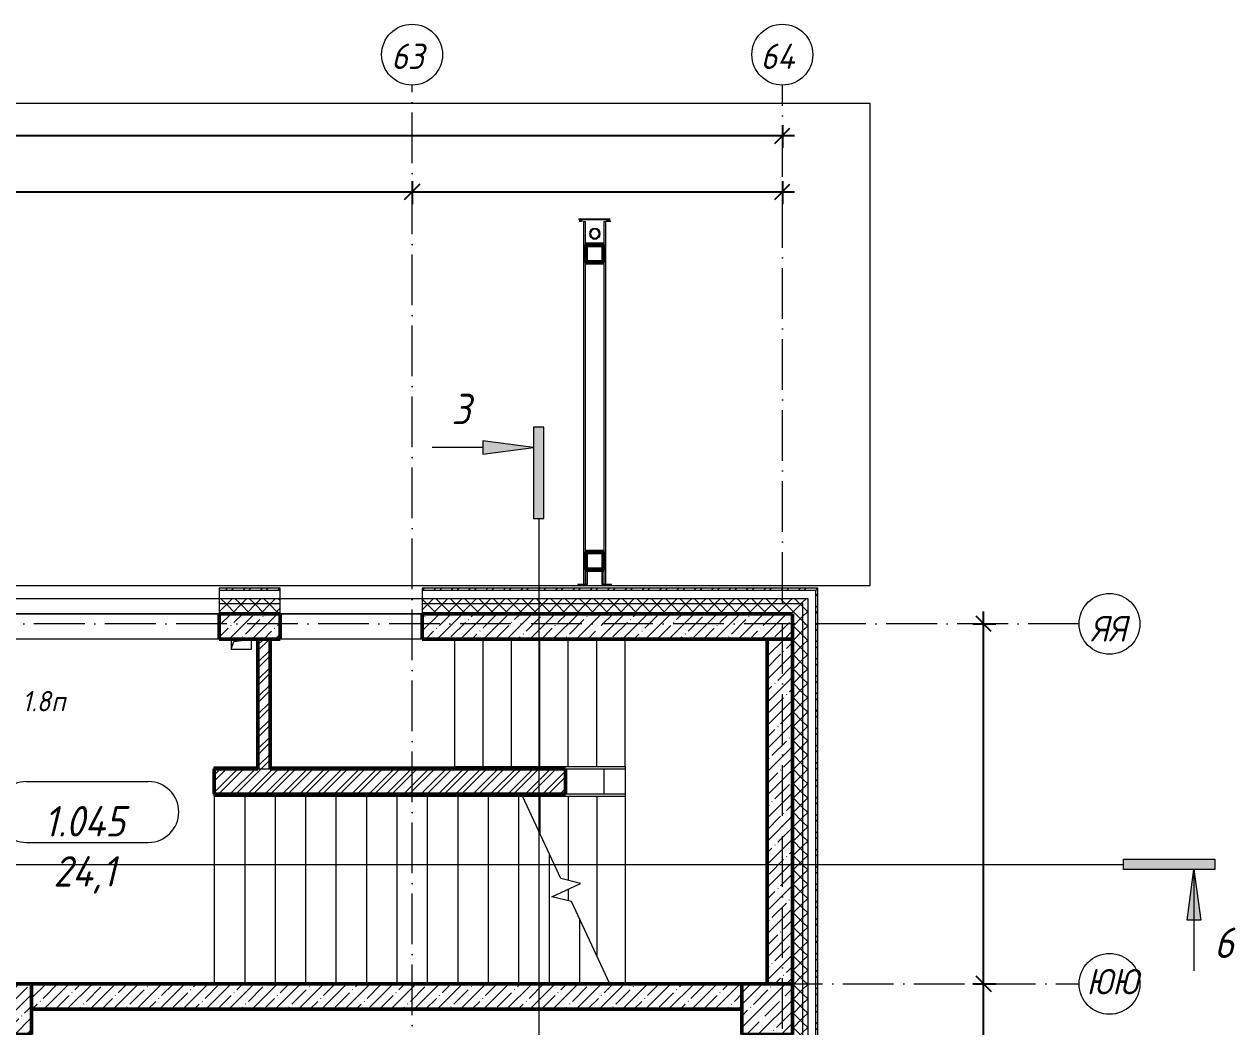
# Model space of a CAD drawing. Header units: millimetres. Extents: x -356862 to 418287, y 0 to 839748.
# Drawn here: x -82838 to -70896, y 540624 to 550509 of the extents above; entities that cross this region are included whole.
import ezdxf

# ---------------------------------------------------------------- set-up
doc = ezdxf.new("R2010")
doc.units = ezdxf.units.MM
doc.linetypes.add('50_200_ШТРИХ_1Т_ш5_п1_п1_', pattern=[700, 500, -100, 0, -100])
for name, color, linetype, lineweight in [('A-____-____-DIMS', 7, 'Continuous', 9), ('A-FLOR-____-OTLN', 7, 'Continuous', 9), ('A-GENM-____-MCUT', 7, 'Continuous', 25), ('A-GENM-____-OTLN', 7, 'Continuous', 9), ('A-GENM-____-OTLN-1', 7, 'Continuous', 25), ('A-GLAZ-____-IDEN', 7, 'Continuous', 9), ('A-WALL-____-MCUT', 7, 'Continuous', 13), ('A-WALL-____-MCUT-1', 7, 'Continuous', 9), ('A-WALL-____-MCUT-2', 7, 'Continuous', 50), ('A-WALL-____-OTLN', 7, 'Continuous', 9), ('A-WALL-____-PATT-1', 7, 'Continuous', 9), ('A-WALL-FNSH-MCUT-1', 7, 'Continuous', 9), ('G-____-____-SYMB', 7, 'Continuous', 9), ('S-BEAM-____-MCUT', 7, 'Continuous', 53), ('S-BEAM-____-OTLN', 7, 'Continuous', 9), ('S-COLS-____-MCUT', 7, 'Continuous', 50), ('S-COLS-____-OTLN', 7, 'Continuous', 9), ('S-GRID-____-IDEN', 7, 'Continuous', 9), ('S-GRID-____-OTLN-1', 7, '50_200_ШТРИХ_1Т_ш5_п1_п1_', 9), ('S-STRS-____-MBND', 7, 'Continuous', 9), ('S-STRS-____-OTLN-1', 7, 'Continuous', 9)]:
    doc.layers.add(name, color=color, linetype=linetype, lineweight=lineweight)
doc.layers.add('A-AREA-IDEN-1', color=7, linetype='Continuous', lineweight=9, true_color=0x000000)
doc.layers.add('G-____-____-SYMB-1', color=9, linetype='Continuous', lineweight=9, true_color=0x808080)
doc.styles.add('ISOCPEUR_I', font='isocpeui.ttf', dxfattribs={"width": 0.9, "height": 2.5})
doc.styles.add('ISOCPEUR_I_10', font='isocpeui.ttf', dxfattribs={"width": 0.9, "height": 180})
doc.styles.add('ISOCPEUR_I_11', font='isocpeui.ttf', dxfattribs={"width": 0.9, "height": 200})
doc.styles.add('ISOCPEUR_I_9', font='isocpeui.ttf', dxfattribs={"width": 0.9, "height": 250})
doc.dimstyles.new('ISO-2_5_0_9К_БОЛЬШОЙ_ОСИ', dxfattribs={"dimscale": 304.8, "dimtxt": 248.995294, "dimasz": 0.492126, "dimexe": 0.393701, "dimexo": 0, "dimgap": 0, "dimtad": 1, "dimdec": 0, "dimzin": 0, "dimdsep": 46, "dimtxsty": 'ISOCPEUR_I', "dimblk1": 'OBLIQUE', "dimblk2": 'OBLIQUE', "dimsah": 1, "dimcen": 0.09, "dimdle": 0.393701, "dimazin": 0, "dimtfac": 1, "dimtdec": 4, "dimtix": 1, "dimtmove": 0, "dimatfit": 3, "dimfxl": 1, "dimtvp": 1, "dimtolj": 1, "dimtzin": 0, "dimarcsym": 2})
doc.dimstyles.new('ISO-2_5_0_9К_БОЛЬШОЙ_ОСИ_2', dxfattribs={"dimscale": 304.8, "dimtxt": 248.995294, "dimasz": 0.492126, "dimexe": 0.393701, "dimexo": 0, "dimgap": 0, "dimtad": 1, "dimdec": 0, "dimzin": 0, "dimdsep": 46, "dimtxsty": 'ISOCPEUR_I_9', "dimblk1": 'OBLIQUE', "dimblk2": 'OBLIQUE', "dimsah": 1, "dimcen": 0.09, "dimdle": 0.393701, "dimazin": 0, "dimtfac": 1, "dimtdec": 4, "dimtix": 1, "dimtmove": 2, "dimatfit": 3, "dimfxl": 1, "dimtvp": 1, "dimtolj": 1, "dimtzin": 0, "dimarcsym": 2})
pattern_1 = [(45, (-176515.07, 459015.94), (-85.53659, 85.53659), []), (45, (-176458.04, 459015.94), (-85.53659, 85.53659), [])]
pattern_2 = [(45, (-176515.07, 459015.94), (-114.04925, 114.04925), []), (45, (-176401.02, 459015.94), (-114.04925, 114.04925), [201.612, -40.322, 3.353, -36.97])]
pattern_3 = [(45, (-176515.07, 459015.94), (-70.71068, 70.71068), []), (135, (-176515.07, 459015.94), (-70.71068, -70.71068), [])]

# ---------------------------------------------------------------- blocks, each defined once
blk = doc.blocks.new('BSC_Колонна _Прямоугольная - 500х500-V126-АР1_План отверстий 1 этажа в осях 1-64_Ю-ЯЯ')
at = {"layer": 'S-COLS-____-OTLN'}
h = blk.add_hatch(dxfattribs=at)
h.set_pattern_fill('FP_137', color=256, style=0, pattern_type=2)
h.set_pattern_definition([(135, (81781.04, -101000), (-114.04925, -114.04925), []), (135, (81781.04, -100885.95), (-114.04925, -114.04925), [201.613, -40.323, 3.353, -36.97])])
h.paths.add_polyline_path([(250, 250), (-250, 250), (-250, -250), (250, -250)], flags=0)
at = {"layer": 'S-COLS-____-MCUT'}
for p, q in [((250, 250), (-250, 250)), ((-250, 250), (-250, -250)), ((250, -250), (250, 250)), ((-250, -250), (250, -250))]:
    blk.add_line(p, q, dxfattribs=at)
blk = doc.blocks.new('BSC_Колонна _Прямоугольная - 500х500-V171-АР1_План отверстий 1 этажа в осях 1-64_Ю-ЯЯ')
at = {"layer": 'S-COLS-____-OTLN'}
h = blk.add_hatch(dxfattribs=at)
h.set_pattern_fill('FP_184', color=256, style=0, pattern_type=2)
h.set_pattern_definition([(135, (81781.04, -93500), (-114.04925, -114.04925), []), (135, (81781.04, -93385.95), (-114.04925, -114.04925), [201.613, -40.323, 3.353, -36.97])])
h.paths.add_polyline_path([(250, 250), (-250, 250), (-250, -250), (250, -250), (250, 162)], flags=0)
at = {"layer": 'S-COLS-____-MCUT'}
for p, q in [((250, 250), (-250, 250)), ((-250, 250), (-250, -250)), ((250, -250), (250, 250)), ((-250, -250), (250, -250))]:
    blk.add_line(p, q, dxfattribs=at)
blk = doc.blocks.new('Каркас несущий 3 - Каркас несущий 1-27570357-АР1_План отверстий 1 этажа в осях 1-64_Ю-ЯЯ')
at = {"layer": 'S-BEAM-____-MCUT'}
for p, q in [((86910, 89322), (86910, 89142)), ((87090, 89322), (86910, 89322)), ((86916, 89316), (87084, 89316)), ((86916, 89148), (86916, 89316)), ((87084, 89316), (87084, 89148)), ((87090, 89142), (87090, 89322)), ((93060, 89322), (93060, 89142)), ((93240, 89322), (93060, 89322)), ((93066, 89316), (93234, 89316)), ((93066, 89148), (93066, 89316)), ((93234, 89316), (93234, 89148)), ((93240, 89142), (93240, 89322)), ((99210, 89322), (99210, 89142)), ((99390, 89322), (99210, 89322)), ((99216, 89316), (99384, 89316)), ((99216, 89148), (99216, 89316)), ((99384, 89316), (99384, 89148)), ((99390, 89142), (99390, 89322)), ((86910, 89142), (87090, 89142)), ((87084, 89148), (86916, 89148)), ((93060, 89142), (93240, 89142)), ((93234, 89148), (93066, 89148)), ((99210, 89142), (99390, 89142)), ((99384, 89148), (99216, 89148)), ((86910, 86292), (86910, 86112)), ((87090, 86292), (86910, 86292)), ((86916, 86286), (87084, 86286)), ((86916, 86118), (86916, 86286)), ((87084, 86286), (87084, 86118)), ((87090, 86112), (87090, 86292)), ((93060, 86292), (93060, 86112)), ((93240, 86292), (93060, 86292)), ((93066, 86286), (93234, 86286)), ((93066, 86118), (93066, 86286)), ((93234, 86286), (93234, 86118)), ((93240, 86112), (93240, 86292)), ((99210, 86292), (99210, 86112)), ((99390, 86292), (99210, 86292)), ((99216, 86286), (99384, 86286)), ((99216, 86118), (99216, 86286)), ((99384, 86286), (99384, 86118)), ((99390, 86112), (99390, 86292)), ((86910, 86112), (87090, 86112)), ((87084, 86118), (86916, 86118)), ((93060, 86112), (93240, 86112)), ((93234, 86118), (93066, 86118)), ((99210, 86112), (99390, 86112)), ((99384, 86118), (99216, 86118))]:
    blk.add_line(p, q, dxfattribs=at)
blk = doc.blocks.new('_Загрузка_Элементы крепления фасадных ламелей1 - _Загрузка_Элементы крепления фасадных ламелей-27570536-АР1_План отверстий 1 этажа в осях 1-64_Ю-ЯЯ')
at = {"layer": 'S-BEAM-____-OTLN'}
for p, q in [((99237, 86109), (99363, 86109)), ((99237, 86107), (99363, 86107)), ((99223, 86099), (99223, 85978)), ((99228, 85978), (99228, 86099)), ((99372, 86099), (99372, 85978)), ((99377, 85978), (99377, 86099)), ((99213, 85969), (99135, 85969)), ((99135, 85969), (99135, 85964)), ((99135, 85964), (99213, 85964)), ((99135, 85964), (99135, 85962)), ((99135, 85962), (99213, 85962)), ((99228, 85977), (99228, 85978)), ((99372, 85978), (99372, 85977)), ((99465, 85969), (99387, 85969)), ((99387, 85964), (99465, 85964)), ((99387, 85962), (99465, 85962)), ((99465, 85964), (99465, 85969)), ((99465, 85962), (99465, 85964))]:
    blk.add_line(p, q, dxfattribs=at)
for centre, radius, start, end in [((99238, 86099), 15, 121.1832, 178.1584), ((99238, 86099), 10, 93.3015, 177.7445), ((99238, 86097), 10, 93.3015, 177.7445), ((99362, 86099), 10, 2.2555, 86.6985), ((99362, 86097), 10, 2.2555, 86.6985), ((99362, 86099), 15, 1.8416, 58.8168), ((99213, 85979), 10, 272.2555, 357.7445), ((99213, 85979), 15, 271.8416, 358.1584), ((99213, 85977), 15, 271.8416, 358.1584), ((99387, 85979), 15, 181.8416, 268.1584), ((99387, 85977), 15, 181.8416, 268.1584), ((99387, 85979), 10, 182.2555, 267.7445)]:
    blk.add_arc(centre, radius, start, end, dxfattribs=at)
blk = doc.blocks.new('Каркас несущий 5 - Каркас несущий 2-27570770-АР1_План отверстий 1 этажа в осях 1-64_Ю-ЯЯ')
at = {"layer": 'S-BEAM-____-OTLN'}
for p, q in [((99190, 89547), (99190, 85969)), ((99190, 89547), (99191, 89547)), ((99191, 89547), (99209, 89547)), ((99209, 89547), (99210, 89547)), ((99210, 85969), (99210, 89547)), ((99390, 89547), (99390, 89322)), ((99390, 89547), (99391, 89547)), ((99391, 89547), (99409, 89547)), ((99409, 89547), (99410, 89547)), ((99410, 85969), (99410, 89547)), ((99390, 89142), (99390, 86292)), ((99390, 86112), (99390, 85969))]:
    blk.add_line(p, q, dxfattribs=at)
blk = doc.blocks.new('Водосточная труба1 - Водосточная труба-27672661-АР1_План отверстий 1 этажа в осях 1-64_Ю-ЯЯ')
at = {"layer": 'A-GENM-____-MCUT'}
for radius, start, end in [(50, 0, 180), (50, 180, 0), (48, 0, 180), (48, 180, 0)]:
    blk.add_arc((66630, 58800), radius, start, end, dxfattribs=at)
blk = doc.blocks.new('AR_Отверстие прямоугольное _в плите_ - AR_Отверстие прямоугольное _в плите_-V226-АР1_План отверстий 1 этажа в осях 1-64_Ю-ЯЯ')
at = {"layer": 'A-GENM-____-OTLN'}
for p, q in [((100, 50), (-100, 50)), ((-100, 50), (-100, -50)), ((-100, -50), (-75, 25)), ((-75, 25), (100, 50)), ((100, -50), (100, 50)), ((-100, -50), (100, -50))]:
    blk.add_line(p, q, dxfattribs=at)
blk = doc.blocks.new('Ось сетки - Круг_Ø6_00__ISO-2_5_0_9K_-25732049-АР1_План отверстий 1 этажа в осях 1-64_Ю-ЯЯ')
at = {"layer": 'S-GRID-____-IDEN'}
blk.add_circle((0, 0), 3, dxfattribs=at)
blk = doc.blocks.new('Разрез - Концевая часть разреза-18266132-АР1_План отверстий 1 этажа в осях 1-64_Ю-ЯЯ')
at = {"layer": 'G-____-____-SYMB'}
for points in [[(0, 0.5), (0, -0.5), (-9, -0.5), (-9, 0.5)], [(-6.29, -5.5), (-7.61, -5.5), (-6.95, -0.5)]]:
    blk.add_hatch(color=256, dxfattribs=at).paths.add_polyline_path(points, flags=0)
for p, q in [((0, 0.5), (-9, 0.5)), ((-9, 0.5), (-9, -0.5)), ((0, -0.5), (0, 0.5)), ((-9, -0.5), (0, -0.5)), ((-6.95, -0.5), (-7.61, -5.5)), ((-6.95, -0.5), (-6.95, -10.5)), ((-6.29, -5.5), (-6.95, -0.5)), ((-7.61, -5.5), (-6.29, -5.5))]:
    blk.add_line(p, q, dxfattribs=at)
blk = doc.blocks.new('Разрез - Заголовок разреза-10218885-АР1_План отверстий 1 этажа в осях 1-64_Ю-ЯЯ')
at = {"layer": 'G-____-____-SYMB'}
for points in [[(0, 0.5), (0, -0.5), (-9, -0.5), (-9, 0.5)], [(-6.34, -5.5), (-7.66, -5.5), (-7, -0.5)]]:
    blk.add_hatch(color=256, dxfattribs=at).paths.add_polyline_path(points, flags=0)
for p, q in [((0, 0.5), (-9, 0.5)), ((-9, 0.5), (-9, -0.5)), ((0, -0.5), (0, 0.5)), ((-9, -0.5), (0, -0.5)), ((-7, -0.5), (-7.66, -5.5)), ((-6.34, -5.5), (-7, -0.5)), ((-7.66, -5.5), (-6.34, -5.5)), ((-7, -5.5), (-7, -10.5))]:
    blk.add_line(p, q, dxfattribs=at)
blk = doc.blocks.new('_Oblique')
at = {"color": 0, "linetype": 'ByBlock', "lineweight": -2}
blk.add_line((-0.5, -0.5), (0.5, 0.5), dxfattribs=at)
blk = doc.blocks.new('*D13461')
at = {"layer": 'A-____-____-DIMS', "color": 0, "lineweight": -2, "transparency": 16777216}
for p, q in [((-83165, 548962), (-83165, 548736)), ((-79015, 548962), (-79015, 548736)), ((-83285, 548856), (-78895, 548856))]:
    blk.add_line(p, q, dxfattribs=at)
at = {"layer": 'Defpoints', "color": 0, "transparency": 16777216}
for p in [(-83165, 548962), (-79015, 548962), (-79015, 548856)]:
    blk.add_point(p, dxfattribs=at)
at = {"layer": 'A-____-____-DIMS', "color": 0, "lineweight": -2, "transparency": 16777216, "xscale": 150, "yscale": 150, "zscale": 150, "rotation": 180}
blk.add_blockref('_Oblique', (-83165, 548856), dxfattribs=at)
at = {"layer": 'A-____-____-DIMS', "color": 0, "lineweight": -2, "transparency": 16777216, "xscale": 150, "yscale": 150, "zscale": 150}
blk.add_blockref('_Oblique', (-79015, 548856), dxfattribs=at)
at = {"layer": 'A-____-____-DIMS', "color": 0, "transparency": 16777216, "insert": (-81090, 548858), "char_height": 2.5, "width": 724, "attachment_point": 5, "style": 'ISOCPEUR_I'}
blk.add_mtext('\\A1;4150', dxfattribs=at)
blk = doc.blocks.new('*D13462')
at = {"layer": 'A-____-____-DIMS', "color": 0, "lineweight": -2, "transparency": 16777216}
for p, q in [((-79015, 548962), (-79015, 548736)), ((-75365, 548962), (-75365, 548736)), ((-79135, 548856), (-75245, 548856))]:
    blk.add_line(p, q, dxfattribs=at)
at = {"layer": 'Defpoints', "color": 0, "transparency": 16777216}
for p in [(-79015, 548962), (-75365, 548962), (-75365, 548856)]:
    blk.add_point(p, dxfattribs=at)
at = {"layer": 'A-____-____-DIMS', "color": 0, "lineweight": -2, "transparency": 16777216, "xscale": 150, "yscale": 150, "zscale": 150, "rotation": 180}
blk.add_blockref('_Oblique', (-79015, 548856), dxfattribs=at)
at = {"layer": 'A-____-____-DIMS', "color": 0, "lineweight": -2, "transparency": 16777216, "xscale": 150, "yscale": 150, "zscale": 150}
blk.add_blockref('_Oblique', (-75365, 548856), dxfattribs=at)
at = {"layer": 'A-____-____-DIMS', "color": 0, "transparency": 16777216, "insert": (-77190, 548858), "char_height": 2.5, "width": 758.48, "attachment_point": 5, "style": 'ISOCPEUR_I'}
blk.add_mtext('\\A1;3650', dxfattribs=at)
blk = doc.blocks.new('*D13463')
at = {"layer": 'A-____-____-DIMS', "color": 0, "lineweight": -2, "transparency": 16777216}
for p, q in [((-178865, 549515), (-178865, 549289)), ((-75365, 549515), (-75365, 549289)), ((-178985, 549409), (-127632, 549409)), ((-75245, 549409), (-126753, 549409))]:
    blk.add_line(p, q, dxfattribs=at)
at = {"layer": 'Defpoints', "color": 0, "transparency": 16777216}
for p in [(-178865, 549515), (-75365, 549515), (-75365, 549409)]:
    blk.add_point(p, dxfattribs=at)
at = {"layer": 'A-____-____-DIMS', "color": 0, "lineweight": -2, "transparency": 16777216, "xscale": 150, "yscale": 150, "zscale": 150, "rotation": 180}
blk.add_blockref('_Oblique', (-178865, 549409), dxfattribs=at)
at = {"layer": 'A-____-____-DIMS', "color": 0, "lineweight": -2, "transparency": 16777216, "xscale": 150, "yscale": 150, "zscale": 150}
blk.add_blockref('_Oblique', (-75365, 549409), dxfattribs=at)
at = {"layer": 'A-____-____-DIMS', "color": 0, "transparency": 16777216, "insert": (-127732, 549735), "char_height": 250, "width": 1080.26, "attachment_point": 1, "line_spacing_factor": 1.149209, "style": 'ISOCPEUR_I_9'}
blk.add_mtext('\\A1;103500', dxfattribs=at)
blk = doc.blocks.new('*D13478')
at = {"layer": 'A-____-____-DIMS', "color": 0, "lineweight": -2, "transparency": 16777216}
for p, q in [((-73381, 534477), (-73381, 541167)), ((-73487, 541047), (-73261, 541047)), ((-73487, 534597), (-73261, 534597))]:
    blk.add_line(p, q, dxfattribs=at)
at = {"layer": 'Defpoints', "color": 0, "transparency": 16777216}
for p in [(-73487, 541047), (-73381, 541047), (-73487, 534597)]:
    blk.add_point(p, dxfattribs=at)
at = {"layer": 'A-____-____-DIMS', "color": 0, "lineweight": -2, "transparency": 16777216, "xscale": 150, "yscale": 150, "zscale": 150}
for p, rotation in [((-73381, 541047), 90), ((-73381, 534597), 270)]:
    blk.add_blockref('_Oblique', p, dxfattribs=dict(at, rotation=rotation))
at = {"layer": 'A-____-____-DIMS', "color": 0, "transparency": 16777216, "insert": (-73382, 537822), "char_height": 2.5, "width": 781.46, "attachment_point": 5, "rotation": 90, "style": 'ISOCPEUR_I'}
blk.add_mtext('\\A1;6450', dxfattribs=at)
blk = doc.blocks.new('*D13479')
at = {"layer": 'A-____-____-DIMS', "color": 0, "lineweight": -2, "transparency": 16777216}
for p, q in [((-73381, 540927), (-73381, 544717)), ((-73487, 544597), (-73261, 544597)), ((-73487, 541047), (-73261, 541047))]:
    blk.add_line(p, q, dxfattribs=at)
at = {"layer": 'Defpoints', "color": 0, "transparency": 16777216}
for p in [(-73487, 544597), (-73381, 544597), (-73487, 541047)]:
    blk.add_point(p, dxfattribs=at)
at = {"layer": 'A-____-____-DIMS', "color": 0, "lineweight": -2, "transparency": 16777216, "xscale": 150, "yscale": 150, "zscale": 150}
for p, rotation in [((-73381, 544597), 90), ((-73381, 541047), 270)]:
    blk.add_blockref('_Oblique', p, dxfattribs=dict(at, rotation=rotation))
at = {"layer": 'A-____-____-DIMS', "color": 0, "transparency": 16777216, "insert": (-73382, 542822), "char_height": 2.5, "width": 758.48, "attachment_point": 5, "rotation": 90, "style": 'ISOCPEUR_I'}
blk.add_mtext('\\A1;3550', dxfattribs=at)
blk = doc.blocks.new('AAR_СКБ_Марка_помещения_1_5 ммп - Номер _ Площадь-27962135-АИ_План этажа_Стены_1')
at = {"layer": 'A-AREA-IDEN-1'}
for p, q in [((-2.987, 3), (3.013, 3)), ((-2.987, 0), (3.013, 0))]:
    blk.add_line(p, q, dxfattribs=at)
for centre, start, end in [((-2.987, 1.5), 90, 270), ((3.013, 1.5), 270, 90)]:
    blk.add_arc(centre, 1.5, start, end, dxfattribs=at)

msp = doc.modelspace()

# ---------------------------------------------------------------- hatches: boundary and pattern name
at = {"layer": 'A-WALL-____-PATT-1'}
h = msp.add_hatch(dxfattribs=at)
h.set_pattern_fill('FP_3', color=256, style=0, pattern_type=2)
h.set_pattern_definition(pattern_1)
h.paths.add_polyline_path([(-75035.0675, 544926.983), (-75015.0675, 544926.983), (-75015.0675, 544946.983), (-78915.0675, 544946.983), (-78915.0675, 544926.983), (-75782.9382, 544926.983)], flags=0)
h.paths.add_polyline_path([(-80915.0675, 544926.983), (-80315.0675, 544926.983), (-80315.0675, 544946.983), (-80915.0675, 544946.983)], flags=0)
h.paths.add_polyline_path([(-83015.0675, 544926.983), (-83015.0675, 544946.983), (-83715.0675, 544946.983), (-83715.0675, 544926.983)], flags=0)
h.paths.add_polyline_path([(-87265.0675, 544926.983), (-87265.0675, 544946.983), (-87505.0675, 544946.983), (-87505.0675, 544926.983)], flags=0)
h.paths.add_polyline_path([(-85865.0675, 544926.983), (-85515.0675, 544926.983), (-85515.0675, 544946.983), (-85865.0675, 544946.983)], flags=0)
h = msp.add_hatch(dxfattribs=at)
h.set_pattern_fill('FP_3', color=256, style=0, pattern_type=2)
h.set_pattern_definition(pattern_1)
h.paths.add_polyline_path([(-75015.0675, 528496.983), (-75015.0675, 529746.983), (-75035.0675, 529746.983), (-75035.0675, 528496.983)], flags=0)
h.paths.add_polyline_path([(-75035.0675, 531546.983), (-75015.0675, 531546.983), (-75015.0675, 532746.983), (-75035.0675, 532746.983), (-75035.0675, 532384.65)], flags=0)
h.paths.add_polyline_path([(-75035.0675, 534546.983), (-75015.0675, 534546.983), (-75015.0675, 535746.983), (-75035.0675, 535746.983), (-75035.0675, 535613.6202)], flags=0)
h.paths.add_polyline_path([(-75035.0675, 537546.983), (-75015.0675, 537546.983), (-75015.0675, 544926.983), (-75035.0675, 544926.983), (-75035.0675, 538035.3479)], flags=0)
h = msp.add_hatch(dxfattribs=at)
h.set_pattern_fill('FP_1', color=256, style=0, pattern_type=2)
h.set_pattern_definition(pattern_3)
h.paths.add_polyline_path([(-75265.0675, 544796.983), (-75165.0675, 544796.983), (-75165.0675, 544846.983), (-78915.0675, 544846.983), (-78915.0675, 544796.983), (-75782.9382, 544796.983)], flags=0)
h.paths.add_polyline_path([(-83015.0675, 544796.983), (-83015.0675, 544846.983), (-83715.0675, 544846.983), (-83715.0675, 544796.983)], flags=0)
h.paths.add_polyline_path([(-80315.0675, 544796.983), (-80315.0675, 544846.983), (-80915.0675, 544846.983), (-80915.0675, 544796.983)], flags=0)
h.paths.add_polyline_path([(-85515.0675, 544796.983), (-85515.0675, 544846.983), (-85865.0675, 544846.983), (-85865.0675, 544796.983)], flags=0)
h.paths.add_polyline_path([(-87265.0675, 544796.983), (-87265.0675, 544846.983), (-87505.0675, 544846.983), (-87505.0675, 544796.983)], flags=0)
h = msp.add_hatch(dxfattribs=at)
h.set_pattern_fill('FP_1', color=256, style=0, pattern_type=2)
h.set_pattern_definition(pattern_3)
h.paths.add_polyline_path([(-75115.0675, 505831.983), (-75115.0675, 506096.983), (-75165.0675, 506096.983), (-75165.0675, 505831.983)], flags=0)
h.paths.add_polyline_path([(-75115.0675, 508196.983), (-75115.0675, 508796.983), (-75165.0675, 508796.983), (-75165.0675, 508196.983)], flags=0)
h.paths.add_polyline_path([(-75165.0675, 510196.983), (-75115.0675, 510196.983), (-75115.0675, 514796.983), (-75165.0675, 514796.983), (-75165.0675, 513010.8287)], flags=0)
h.paths.add_polyline_path([(-75165.0675, 516596.983), (-75115.0675, 516596.983), (-75115.0675, 517796.983), (-75165.0675, 517796.983), (-75165.0675, 517047.0414)], flags=0)
h.paths.add_polyline_path([(-75115.0675, 519596.983), (-75115.0675, 520796.983), (-75165.0675, 520796.983), (-75165.0675, 519596.983)], flags=0)
h.paths.add_polyline_path([(-75115.0675, 522596.983), (-75115.0675, 523796.983), (-75165.0675, 523796.983), (-75165.0675, 522596.983)], flags=0)
h.paths.add_polyline_path([(-75165.0675, 525596.983), (-75115.0675, 525596.983), (-75115.0675, 526746.983), (-75165.0675, 526746.983), (-75165.0675, 525926.7096)], flags=0)
h.paths.add_polyline_path([(-75115.0675, 528496.983), (-75115.0675, 529746.983), (-75165.0675, 529746.983), (-75165.0675, 528496.983)], flags=0)
h.paths.add_polyline_path([(-75115.0675, 531546.983), (-75115.0675, 532746.983), (-75165.0675, 532746.983), (-75165.0675, 531546.983)], flags=0)
h.paths.add_polyline_path([(-75165.0675, 534546.983), (-75115.0675, 534546.983), (-75115.0675, 535746.983), (-75165.0675, 535746.983), (-75165.0675, 535613.6202)], flags=0)
h.paths.add_polyline_path([(-75165.0675, 537546.983), (-75115.0675, 537546.983), (-75115.0675, 544846.983), (-75165.0675, 544846.983), (-75165.0675, 538035.3479)], flags=0)
h = msp.add_hatch(dxfattribs=at)
h.set_pattern_fill('FP_1', color=256, style=0, pattern_type=2)
h.set_pattern_definition(pattern_3)
h.paths.add_polyline_path([(-75265.0675, 544696.983), (-75265.0675, 544796.983), (-78915.0675, 544796.983), (-78915.0675, 544696.983), (-75782.9382, 544696.983)], flags=0)
h.paths.add_polyline_path([(-80315.0675, 544696.983), (-80315.0675, 544796.983), (-80915.0675, 544796.983), (-80915.0675, 544696.983)], flags=0)
h.paths.add_polyline_path([(-83015.0675, 544696.983), (-83015.0675, 544796.983), (-83715.0675, 544796.983), (-83715.0675, 544702.983), (-83640.0675, 544702.983), (-83640.0675, 544696.983), (-83515.0675, 544696.983)], flags=0)
h.paths.add_polyline_path([(-87265.0675, 544696.983), (-87265.0675, 544796.983), (-87505.0675, 544796.983), (-87505.0675, 544696.983)], flags=0)
h.paths.add_polyline_path([(-85590.0675, 544696.983), (-85590.0675, 544702.983), (-85515.0675, 544702.983), (-85515.0675, 544796.983), (-85865.0675, 544796.983), (-85865.0675, 544702.983), (-85790.0675, 544702.983), (-85790.0675, 544696.983)], flags=0)
h = msp.add_hatch(dxfattribs=at)
h.set_pattern_fill('FP_13', color=256, style=0, pattern_type=2)
h.set_pattern_definition(pattern_2)
h.paths.add_polyline_path([(-77550.4388, 544446.983), (-75265.0675, 544446.983), (-75265.0675, 544696.983), (-78915.0675, 544696.983), (-78915.0675, 544446.983)], flags=0)
h.paths.add_polyline_path([(-80315.0675, 544446.983), (-80315.0675, 544696.983), (-80915.0675, 544696.983), (-80915.0675, 544446.983)], flags=0)
h = msp.add_hatch(dxfattribs=at)
h.set_pattern_fill('FP_1', color=256, style=0, pattern_type=2)
h.set_pattern_definition(pattern_3)
h.paths.add_polyline_path([(-75165.0675, 505831.983), (-75165.0675, 506096.983), (-75265.0675, 506096.983), (-75265.0675, 505831.983)], flags=0)
h.paths.add_polyline_path([(-75165.0675, 508196.983), (-75165.0675, 508796.983), (-75265.0675, 508796.983), (-75265.0675, 508196.983)], flags=0)
h.paths.add_polyline_path([(-75165.0675, 510196.983), (-75165.0675, 514796.983), (-75259.0675, 514796.983), (-75259.0675, 514721.983), (-75265.0675, 514721.983), (-75265.0675, 510196.983)], flags=0)
h.paths.add_polyline_path([(-75165.0675, 516596.983), (-75165.0675, 517796.983), (-75259.0675, 517796.983), (-75259.0675, 517721.983), (-75265.0675, 517721.983), (-75265.0675, 516671.983), (-75259.0675, 516671.983), (-75259.0675, 516596.983)], flags=0)
h.paths.add_polyline_path([(-75165.0675, 519596.983), (-75165.0675, 520796.983), (-75259.0675, 520796.983), (-75259.0675, 520721.983), (-75265.0675, 520721.983), (-75265.0675, 519671.983), (-75259.0675, 519671.983), (-75259.0675, 519596.983)], flags=0)
h.paths.add_polyline_path([(-75259.0675, 522596.983), (-75165.0675, 522596.983), (-75165.0675, 523796.983), (-75259.0675, 523796.983), (-75259.0675, 523721.983), (-75265.0675, 523721.983), (-75265.0675, 522671.983), (-75259.0675, 522671.983), (-75259.0675, 522602.983)], flags=0)
h.paths.add_polyline_path([(-75165.0675, 525596.983), (-75165.0675, 526746.983), (-75259.0675, 526746.983), (-75259.0675, 526671.983), (-75265.0675, 526671.983), (-75265.0675, 525671.983), (-75259.0675, 525671.983), (-75259.0675, 525596.983)], flags=0)
h.paths.add_polyline_path([(-75259.0675, 528496.983), (-75165.0675, 528496.983), (-75165.0675, 529746.983), (-75259.0675, 529746.983), (-75259.0675, 529671.983), (-75265.0675, 529671.983), (-75265.0675, 528571.983), (-75259.0675, 528571.983), (-75259.0675, 528502.983)], flags=0)
h.paths.add_polyline_path([(-75259.0675, 531546.983), (-75165.0675, 531546.983), (-75165.0675, 532746.983), (-75265.0675, 532746.983), (-75265.0675, 531621.983), (-75259.0675, 531621.983), (-75259.0675, 531552.983)], flags=0)
h.paths.add_polyline_path([(-75259.0675, 534546.983), (-75165.0675, 534546.983), (-75165.0675, 535746.983), (-75259.0675, 535746.983), (-75259.0675, 535671.983), (-75265.0675, 535671.983), (-75265.0675, 534621.983), (-75259.0675, 534621.983), (-75259.0675, 534552.983)], flags=0)
h.paths.add_polyline_path([(-75165.0675, 537546.983), (-75165.0675, 544796.983), (-75265.0675, 544796.983), (-75265.0675, 537621.983), (-75259.0675, 537621.983), (-75259.0675, 537546.983)], flags=0)
h = msp.add_hatch(dxfattribs=at)
h.set_pattern_fill('FP_3', color=256, style=0, pattern_type=2)
h.set_pattern_definition(pattern_1)
h.paths.add_polyline_path([(-80415.0675, 543166.983), (-80415.0675, 544446.983), (-80535.0675, 544446.983), (-80535.0675, 543166.983)], flags=0)
h = msp.add_hatch(dxfattribs=at)
h.set_pattern_fill('FP_13', color=256, style=0, pattern_type=2)
h.set_pattern_definition(pattern_2)
h.paths.add_polyline_path([(-75265.0675, 541046.983), (-75265.0675, 544446.983), (-75515.0675, 544446.983), (-75515.0675, 541046.983)], flags=0)
h = msp.add_hatch(dxfattribs=at)
h.set_pattern_fill('FP_3', color=256, style=0, pattern_type=2)
h.set_pattern_definition(pattern_1)
h.paths.add_polyline_path([(-77502.0024, 542916.983), (-77502.0024, 543166.983), (-80965.0675, 543166.983), (-80965.0675, 542916.983), (-77550.4388, 542916.983)], flags=0)
h = msp.add_hatch(dxfattribs=at)
h.set_pattern_fill('FP_13', color=256, style=0, pattern_type=2)
h.set_pattern_definition(pattern_2)
h.paths.add_polyline_path([(-75765.0675, 540796.983), (-75765.0675, 541046.983), (-82765.0675, 541046.983), (-82765.0675, 540796.983), (-75782.9382, 540796.983)], flags=0)

# ---------------------------------------------------------------- linework, layer by layer
at = {"layer": 'A-FLOR-____-OTLN'}
for p, q in [((-74498.7376, 549726.983), (-91340.5376, 549726.983)), ((-74498.7376, 544973.983), (-74498.7376, 549726.983)), ((-90690.0675, 544973.983), (-74498.7376, 544973.983)), ((-78595.0675, 543186.983), (-78595.0675, 544446.983)), ((-80965.0675, 543166.983), (-80965.0675, 543186.983)), ((-80965.0675, 543186.983), (-80535.0675, 543186.983)), ((-80415.0675, 543186.983), (-78595.0675, 543186.983)), ((-80965.0675, 542896.6355), (-80965.0675, 542916.983))]:
    msp.add_line(p, q, dxfattribs=at)
at = {"layer": 'A-WALL-____-MCUT'}
for p, q in [((-80315.0675, 544926.983), (-80915.0675, 544926.983)), ((-80915.0675, 544926.983), (-80915.0675, 544696.983)), ((-80315.0675, 544696.983), (-80315.0675, 544926.983)), ((-75035.0675, 544926.983), (-78915.0675, 544926.983)), ((-78915.0675, 544926.983), (-78915.0675, 544696.983)), ((-75035.0675, 537546.983), (-75035.0675, 544926.983)), ((-80915.0675, 544696.983), (-80315.0675, 544696.983)), ((-78915.0675, 544696.983), (-75265.0675, 544696.983)), ((-75265.0675, 544696.983), (-75265.0675, 541046.983))]:
    msp.add_line(p, q, dxfattribs=at)
at = {"layer": 'A-WALL-____-MCUT-1'}
for p, q in [((-80915.0675, 544846.983), (-80315.0675, 544846.983)), ((-78915.0675, 544846.983), (-75115.0675, 544846.983)), ((-75115.0675, 544846.983), (-75115.0675, 537546.983)), ((-80915.0675, 544796.983), (-80315.0675, 544796.983)), ((-78915.0675, 544796.983), (-75165.0675, 544796.983)), ((-75165.0675, 544796.983), (-75165.0675, 537546.983)), ((-80535.0675, 543166.983), (-80415.0675, 543166.983))]:
    msp.add_line(p, q, dxfattribs=at)
at = {"layer": 'A-WALL-____-MCUT-2'}
for p, q in [((-80315.0675, 544696.983), (-80915.0675, 544696.983)), ((-80915.0675, 544696.983), (-80915.0675, 544446.983)), ((-80315.0675, 544446.983), (-80315.0675, 544696.983)), ((-75265.0675, 544696.983), (-78915.0675, 544696.983)), ((-78915.0675, 544696.983), (-78915.0675, 544446.983)), ((-75265.0675, 541046.983), (-75265.0675, 544696.983)), ((-80915.0675, 544446.983), (-80315.0675, 544446.983)), ((-80535.0675, 544446.983), (-80535.0675, 543166.983)), ((-80415.0675, 543166.983), (-80415.0675, 544446.983)), ((-75265.0675, 544446.983), (-78915.0675, 544446.983)), ((-75515.0675, 544446.983), (-75515.0675, 541046.983)), ((-80535.0675, 543166.983), (-80965.0675, 543166.983)), ((-80965.0675, 543166.983), (-80965.0675, 542916.983)), ((-77502.0024, 543166.983), (-80415.0675, 543166.983)), ((-77502.0024, 542916.983), (-77502.0024, 543166.983)), ((-80965.0675, 542916.983), (-77502.0024, 542916.983)), ((-75765.0675, 541046.983), (-82765.0675, 541046.983)), ((-82765.0675, 540796.983), (-75765.0675, 540796.983))]:
    msp.add_line(p, q, dxfattribs=at)
at = {"layer": 'A-WALL-____-OTLN'}
for p, q in [((-83015.0675, 544846.983), (-80915.0675, 544846.983)), ((-80315.0675, 544846.983), (-78915.0675, 544846.983)), ((-80915.0675, 544696.983), (-83015.0675, 544696.983)), ((-83015.0675, 544696.983), (-80915.0675, 544696.983)), ((-78915.0675, 544696.983), (-80315.0675, 544696.983)), ((-80315.0675, 544696.983), (-78915.0675, 544696.983)), ((-80915.0675, 544446.983), (-83015.0675, 544446.983)), ((-78915.0675, 544446.983), (-80315.0675, 544446.983)), ((-77502.0024, 543166.983), (-76915.0675, 543166.983)), ((-77122.0024, 542916.983), (-77122.0024, 543166.983)), ((-76915.0675, 543166.983), (-76915.0675, 542916.983)), ((-76915.0675, 542916.983), (-77502.0024, 542916.983))]:
    msp.add_line(p, q, dxfattribs=at)
at = {"layer": 'A-WALL-FNSH-MCUT-1'}
for p, q in [((-77061.0675, 548587.983), (-77375.0675, 548587.983)), ((-77375.0675, 548587.983), (-77375.0675, 548581.983)), ((-77369.0675, 548581.983), (-77061.0675, 548581.983)), ((-77337.0675, 548571.6102), (-77369.0675, 548571.6102)), ((-77369.0675, 548565.6102), (-77337.0675, 548565.6102)), ((-77337.0675, 548565.6102), (-77337.0675, 548571.6102)), ((-77061.0675, 548571.6102), (-77100.9499, 548571.6102)), ((-77100.9499, 548571.6102), (-77100.9499, 548565.6102)), ((-77100.9499, 548565.6102), (-77055.0675, 548565.6102)), ((-77055.0675, 548565.6102), (-77055.0675, 548571.6102)), ((-80315.0675, 544946.983), (-80915.0675, 544946.983)), ((-80915.0675, 544946.983), (-80915.0675, 544926.983)), ((-80315.0675, 544926.983), (-80315.0675, 544946.983)), ((-75015.0675, 544946.983), (-78915.0675, 544946.983)), ((-78915.0675, 544946.983), (-78915.0675, 544926.983)), ((-75015.0675, 537546.983), (-75015.0675, 544946.983))]:
    msp.add_line(p, q, dxfattribs=at)
at = {"layer": 'G-____-____-SYMB-1'}
for p, q in [((-77766.8674, 545636.5018), (-77766.8674, 504422.2671)), ((-181429.6697, 542224.9935), (-72002.7137, 542224.9935))]:
    msp.add_line(p, q, dxfattribs=at)
at = {"layer": 'S-GRID-____-OTLN-1'}
for p, q in [((-79015.0675, 508532.6233), (-79015.0675, 549908.7924)), ((-75365.0675, 498597.5699), (-75365.0675, 549908.7924)), ((-72440.6609, 544596.983), (-181183.8377, 544596.983)), ((-181183.8377, 541046.983), (-72440.6609, 541046.983))]:
    msp.add_line(p, q, dxfattribs=at)
at = {"layer": 'S-STRS-____-MBND'}
for p, q in [((-77549.2293, 542084.9239), (-77927.7366, 542896.6355)), ((-77354.7915, 542037.6696), (-77549.2293, 542084.9239)), ((-77638.0126, 541905.6014), (-77354.7915, 542037.6696)), ((-77443.5748, 541858.347), (-77638.0126, 541905.6014)), ((-77065.0675, 541046.6355), (-77443.5748, 541858.347))]:
    msp.add_line(p, q, dxfattribs=at)
at = {"layer": 'S-STRS-____-OTLN-1'}
for p, q in [((-78595.0675, 543186.6355), (-78595.0675, 544446.6355)), ((-78315.0675, 544446.6355), (-78595.0675, 544446.6355)), ((-78035.0675, 544446.6355), (-78315.0675, 544446.6355)), ((-78315.0675, 543186.6355), (-78315.0675, 544446.6355)), ((-78315.0675, 543186.6355), (-78315.0675, 544446.6355)), ((-77755.0675, 544446.6355), (-78035.0675, 544446.6355)), ((-78035.0675, 543186.6355), (-78035.0675, 544446.6355)), ((-78035.0675, 543186.6355), (-78035.0675, 544446.6355)), ((-77475.0675, 544446.6355), (-77755.0675, 544446.6355)), ((-77755.0675, 543186.6355), (-77755.0675, 544446.6355)), ((-77755.0675, 543186.6355), (-77755.0675, 544446.6355)), ((-77195.0675, 544446.6355), (-77475.0675, 544446.6355)), ((-77475.0675, 543186.6355), (-77475.0675, 544446.6355)), ((-77475.0675, 543186.6355), (-77475.0675, 544446.6355)), ((-76915.0675, 544446.6355), (-77195.0675, 544446.6355)), ((-77195.0675, 543186.6355), (-77195.0675, 544446.6355)), ((-77195.0675, 543186.6355), (-77195.0675, 544446.6355)), ((-75515.0675, 544446.6355), (-76915.0675, 544446.6355)), ((-76915.0675, 543186.6355), (-76915.0675, 544446.6355)), ((-76915.0675, 543186.6355), (-76915.0675, 544446.6355)), ((-78315.0675, 543186.6355), (-78595.0675, 543186.6355)), ((-78035.0675, 543186.6355), (-78315.0675, 543186.6355)), ((-77755.0675, 543186.6355), (-78035.0675, 543186.6355)), ((-77475.0675, 543186.6355), (-77755.0675, 543186.6355)), ((-77195.0675, 543186.6355), (-77475.0675, 543186.6355)), ((-76915.0675, 543186.6355), (-77195.0675, 543186.6355)), ((-76915.0675, 543186.6355), (-76915.0675, 543166.983)), ((-80965.0675, 542896.6355), (-80965.0675, 541046.983)), ((-80965.0675, 542896.6355), (-80665.0675, 542896.6355)), ((-80965.0675, 542896.6355), (-80965.0675, 541046.983)), ((-80665.0675, 542896.6355), (-80365.0675, 542896.6355)), ((-80665.0675, 542896.6355), (-80665.0675, 541046.983)), ((-80665.0675, 542896.6355), (-80665.0675, 541046.983)), ((-80365.0675, 542896.6355), (-80065.0675, 542896.6355)), ((-80365.0675, 542896.6355), (-80365.0675, 541046.983)), ((-80365.0675, 542896.6355), (-80365.0675, 541046.983)), ((-80065.0675, 542896.6355), (-79765.0675, 542896.6355)), ((-80065.0675, 542896.6355), (-80065.0675, 541046.983)), ((-80065.0675, 542896.6355), (-80065.0675, 541046.983)), ((-79765.0675, 542896.6355), (-79465.0675, 542896.6355)), ((-79765.0675, 542896.6355), (-79765.0675, 541046.983)), ((-79765.0675, 542896.6355), (-79765.0675, 541046.983)), ((-79465.0675, 542896.6355), (-79165.0675, 542896.6355)), ((-79465.0675, 542896.6355), (-79465.0675, 541046.983)), ((-79465.0675, 542896.6355), (-79465.0675, 541046.983)), ((-79165.0675, 542896.6355), (-78865.0675, 542896.6355)), ((-79165.0675, 542896.6355), (-79165.0675, 541046.983)), ((-79165.0675, 542896.6355), (-79165.0675, 541046.983)), ((-78865.0675, 542896.6355), (-78565.0675, 542896.6355)), ((-78865.0675, 542896.6355), (-78865.0675, 541046.983)), ((-78865.0675, 542896.6355), (-78865.0675, 541046.983)), ((-78565.0675, 542896.6355), (-78265.0675, 542896.6355)), ((-78565.0675, 542896.6355), (-78565.0675, 541046.983)), ((-78565.0675, 542896.6355), (-78565.0675, 541046.983)), ((-78265.0675, 542896.6355), (-77965.0675, 542896.6355)), ((-78265.0675, 542896.6355), (-78265.0675, 541046.983)), ((-78265.0675, 542896.6355), (-78265.0675, 541046.983)), ((-77965.0675, 542896.6355), (-77927.7366, 542896.6355)), ((-77965.0675, 542896.6355), (-77965.0675, 541046.983)), ((-77965.0675, 542896.6355), (-77965.0675, 541046.983)), ((-77927.7366, 542896.6355), (-77755.0675, 542896.6355)), ((-77755.0675, 542896.6355), (-77475.0675, 542896.6355)), ((-77755.0675, 542896.6355), (-77755.0675, 542526.3452)), ((-77755.0675, 542896.6355), (-77755.0675, 542526.3452)), ((-77475.0675, 542896.6355), (-77195.0675, 542896.6355)), ((-77475.0675, 542896.6355), (-77475.0675, 542066.9003)), ((-77475.0675, 542896.6355), (-77475.0675, 542066.9003)), ((-77195.0675, 542896.6355), (-76915.0675, 542896.6355)), ((-77195.0675, 542896.6355), (-77195.0675, 541325.4214)), ((-77195.0675, 542896.6355), (-77195.0675, 541325.4214)), ((-76915.0675, 542916.983), (-76915.0675, 542896.6355)), ((-76915.0675, 542896.6355), (-76915.0675, 541046.983)), ((-76915.0675, 542896.6355), (-76915.0675, 541046.983)), ((-77665.0675, 542333.3396), (-77665.0675, 541046.983)), ((-77665.0675, 542333.3396), (-77665.0675, 541046.983)), ((-77475.0675, 541981.5839), (-77475.0675, 541866.0007)), ((-77475.0675, 541981.5839), (-77475.0675, 541866.0007)), ((-77365.0675, 542040.167), (-77365.0675, 542032.8778)), ((-77365.0675, 542040.167), (-77365.0675, 542032.8778)), ((-77365.0675, 541689.9875), (-77365.0675, 541046.983)), ((-77365.0675, 541689.9875), (-77365.0675, 541046.983))]:
    msp.add_line(p, q, dxfattribs=at)

# ---------------------------------------------------------------- block references
at = {"layer": 'A-AREA-IDEN-1', "xscale": 199.9999999999999, "yscale": 199.9999999999999, "zscale": 199.9999999999999}
msp.add_blockref('AAR_СКБ_Марка_помещения_1_5 ммп - Номер _ Площадь-27962135-АИ_План этажа_Стены_1', (-82217.6817, 542441.897), dxfattribs=at)
at = {"layer": 'A-GENM-____-OTLN'}
msp.add_blockref('AR_Отверстие прямоугольное _в плите_ - AR_Отверстие прямоугольное _в плите_-V226-АР1_План отверстий 1 этажа в осях 1-64_Ю-ЯЯ', (-80697.0902, 544396.6355), dxfattribs=at)
at = {"layer": 'A-GENM-____-OTLN-1', "rotation": 89.9999999999999}
msp.add_blockref('Водосточная труба1 - Водосточная труба-27672661-АР1_План отверстий 1 этажа в осях 1-64_Ю-ЯЯ', (-18413.7376, 481812.983), dxfattribs=at)
at = {"layer": 'G-____-____-SYMB', "xscale": 99.99999999999993, "yscale": 99.99999999999993, "zscale": 99.99999999999993, "rotation": 269.9999999999996}
msp.add_blockref('Разрез - Заголовок разреза-10218885-АР1_План отверстий 1 этажа в осях 1-64_Ю-ЯЯ', (-77766.8674, 545636.5018), dxfattribs=at)
at = {"layer": 'G-____-____-SYMB', "extrusion": (0, 0, -1), "xscale": 99.99999999999993, "yscale": 99.99999999999993, "zscale": 99.99999999999993}
msp.add_blockref('Разрез - Концевая часть разреза-18266132-АР1_План отверстий 1 этажа в осях 1-64_Ю-ЯЯ', (72002.7137, 542224.9935), dxfattribs=at)
at = {"layer": 'S-BEAM-____-OTLN'}
for name in ['Каркас несущий 5 - Каркас несущий 2-27570770-АР1_План отверстий 1 этажа в осях 1-64_Ю-ЯЯ', 'Каркас несущий 3 - Каркас несущий 1-27570357-АР1_План отверстий 1 этажа в осях 1-64_Ю-ЯЯ', '_Загрузка_Элементы крепления фасадных ламелей1 - _Загрузка_Элементы крепления фасадных ламелей-27570536-АР1_План отверстий 1 этажа в осях 1-64_Ю-ЯЯ']:
    msp.add_blockref(name, (-176515.0675, 459015.941), dxfattribs=at)
at = {"layer": 'S-COLS-____-OTLN', "rotation": 269.9999999999997}
for name, p in [('BSC_Колонна _Прямоугольная - 500х500-V171-АР1_План отверстий 1 этажа в осях 1-64_Ю-ЯЯ', (-83015.0675, 540796.983)), ('BSC_Колонна _Прямоугольная - 500х500-V126-АР1_План отверстий 1 этажа в осях 1-64_Ю-ЯЯ', (-75515.0675, 540796.983))]:
    msp.add_blockref(name, p, dxfattribs=at)
at = {"layer": 'S-GRID-____-IDEN', "xscale": 99.99999999999993, "yscale": 99.99999999999993, "zscale": 99.99999999999993}
for p in [(-79015.0675, 550208.7924), (-75365.0675, 550208.7924)]:
    msp.add_blockref('Ось сетки - Круг_Ø6_00__ISO-2_5_0_9K_-25732049-АР1_План отверстий 1 этажа в осях 1-64_Ю-ЯЯ', p, dxfattribs=at)
for p, rotation in [((-72140.6609, 544596.983), 89.9999999999998), ((-72140.6609, 541046.983), 269.9999999999995)]:
    msp.add_blockref('Ось сетки - Круг_Ø6_00__ISO-2_5_0_9K_-25732049-АР1_План отверстий 1 этажа в осях 1-64_Ю-ЯЯ', p, dxfattribs=dict(at, rotation=rotation))

# ---------------------------------------------------------------- texts
at = {"layer": 'A-AREA-IDEN-1', "char_height": 300, "attachment_point": 8, "line_spacing_factor": 1.139951, "style": 'ISOCPEUR_I'}
for s, insert, width in [('\\pxqc,t8.46667,16.93333,25.4,33.86667,42.33333,50.8,59.26667,67.73333,76.2,84.66667,93.13333,101.6,110.06667,118.53333,127,135.46667,143.93333,152.4,160.86667,169.33333,177.8,186.26667,194.73333,203.2,211.66667,220.13333,228.6,237.06667,245.53333,254,262.46667,270.93333;{1.045}', (-82243.1107, 542500.2269), 940), ('\\pxqc,t8.46667,16.93333,25.4,33.86667,42.33333,50.8,59.26667,67.73333,76.2,84.66667,93.13333,101.6,110.06667,118.53333,127,135.46667,143.93333,152.4,160.86667,169.33333,177.8,186.26667,194.73333,203.2,211.66667,220.13333,228.6,237.06667,245.53333,254,262.46667,270.93333;{24,1}', (-82243.1107, 541936.2789), 742)]:
    msp.add_mtext(s, dxfattribs=dict(at, insert=insert, width=width))
at = {"layer": 'A-GLAZ-____-IDEN', "char_height": 200, "attachment_point": 1, "style": 'ISOCPEUR_I_11'}
for s, insert, width in [('1.8', (-82858.3692, 543934.5975), 346.329), ('\\fISOCPEUR|b0|i1|c204|p34|;\\W.9;п', (-82572.6192, 543934.5975), 158.734125)]:
    msp.add_mtext(s, dxfattribs=dict(at, insert=insert, width=width))
at = {"layer": 'G-____-____-SYMB', "char_height": 300, "width": 256.54, "attachment_point": 1, "style": 'ISOCPEUR_I_10'}
for s, insert in [('\\fISOCPEUR|b0|i1|c204|p34|;3', (-78627.4968, 546865.0912)), ('\\fISOCPEUR|b0|i1|c204|p34|;6', (-71109.0725, 541602.7167))]:
    msp.add_mtext(s, dxfattribs=dict(at, insert=insert))
at = {"layer": 'S-GRID-____-IDEN', "char_height": 250, "attachment_point": 1, "style": 'ISOCPEUR_I_9'}
for s, insert, width in [('63', (-79219.9958, 550317.567), 404.0505), ('64', (-75578.9958, 550317.567), 425.696062), ('ЯЯ', (-72325.7313, 544673.0588), 447.341625), ('ЮЮ', (-72366.4404, 541193.6154), 533.923875)]:
    msp.add_mtext(s, dxfattribs=dict(at, insert=insert, width=width))

# ---------------------------------------------------------------- dimensions: what is measured, and where the dimension line sits
at = {"layer": 'A-____-____-DIMS'}
dim = msp.add_linear_dim(base=(-75365.0675, 549408.6096), p1=(-178865.0675, 549514.6756), p2=(-75365.0675, 549514.6756), dimstyle='ISO-2_5_0_9К_БОЛЬШОЙ_ОСИ_2', override={"dimpost": '<>', "dimfxl": 103500}, dxfattribs=at)
dim.commit()
dim.dimension.update_dxf_attribs({"geometry": '*D13463', "text_midpoint": (-127192.2172, 549568.5568), "dimtype": 160})
for base, p1, p2, override, picture, middle in [((-79015.0675, 548856.3903), (-83165.0675, 548962.4563), (-79015.0675, 548962.4563), {"dimpost": '<>', "dimfxl": 4150}, '*D13461', (-81090.0675, 548857.6403)), ((-75365.0675, 548856.3903), (-79015.0675, 548962.4563), (-75365.0675, 548962.4563), {"dimpost": '<>', "dimfxl": 3650}, '*D13462', (-77190.0675, 548857.6403))]:
    dim = msp.add_linear_dim(base=base, p1=p1, p2=p2, dimstyle='ISO-2_5_0_9К_БОЛЬШОЙ_ОСИ', override=override, dxfattribs=at)
    dim.commit()
    dim.dimension.update_dxf_attribs({"geometry": picture, "text_midpoint": middle})
for base, p1, p2, override, picture, middle in [((-73380.826, 544596.983), (-73486.892, 541046.983), (-73486.892, 544596.983), {"dimpost": '<>', "dimfxl": 3550}, '*D13479', (-73382.076, 542821.983)), ((-73380.826, 541046.983), (-73486.892, 534596.983), (-73486.892, 541046.983), {"dimpost": '<>', "dimfxl": 6450}, '*D13478', (-73382.076, 537821.983))]:
    dim = msp.add_linear_dim(base=base, p1=p1, p2=p2, angle=90, dimstyle='ISO-2_5_0_9К_БОЛЬШОЙ_ОСИ', override=override, dxfattribs=at)
    dim.commit()
    dim.dimension.update_dxf_attribs({"geometry": picture, "text_midpoint": middle})

doc.saveas('drawing.dxf')
